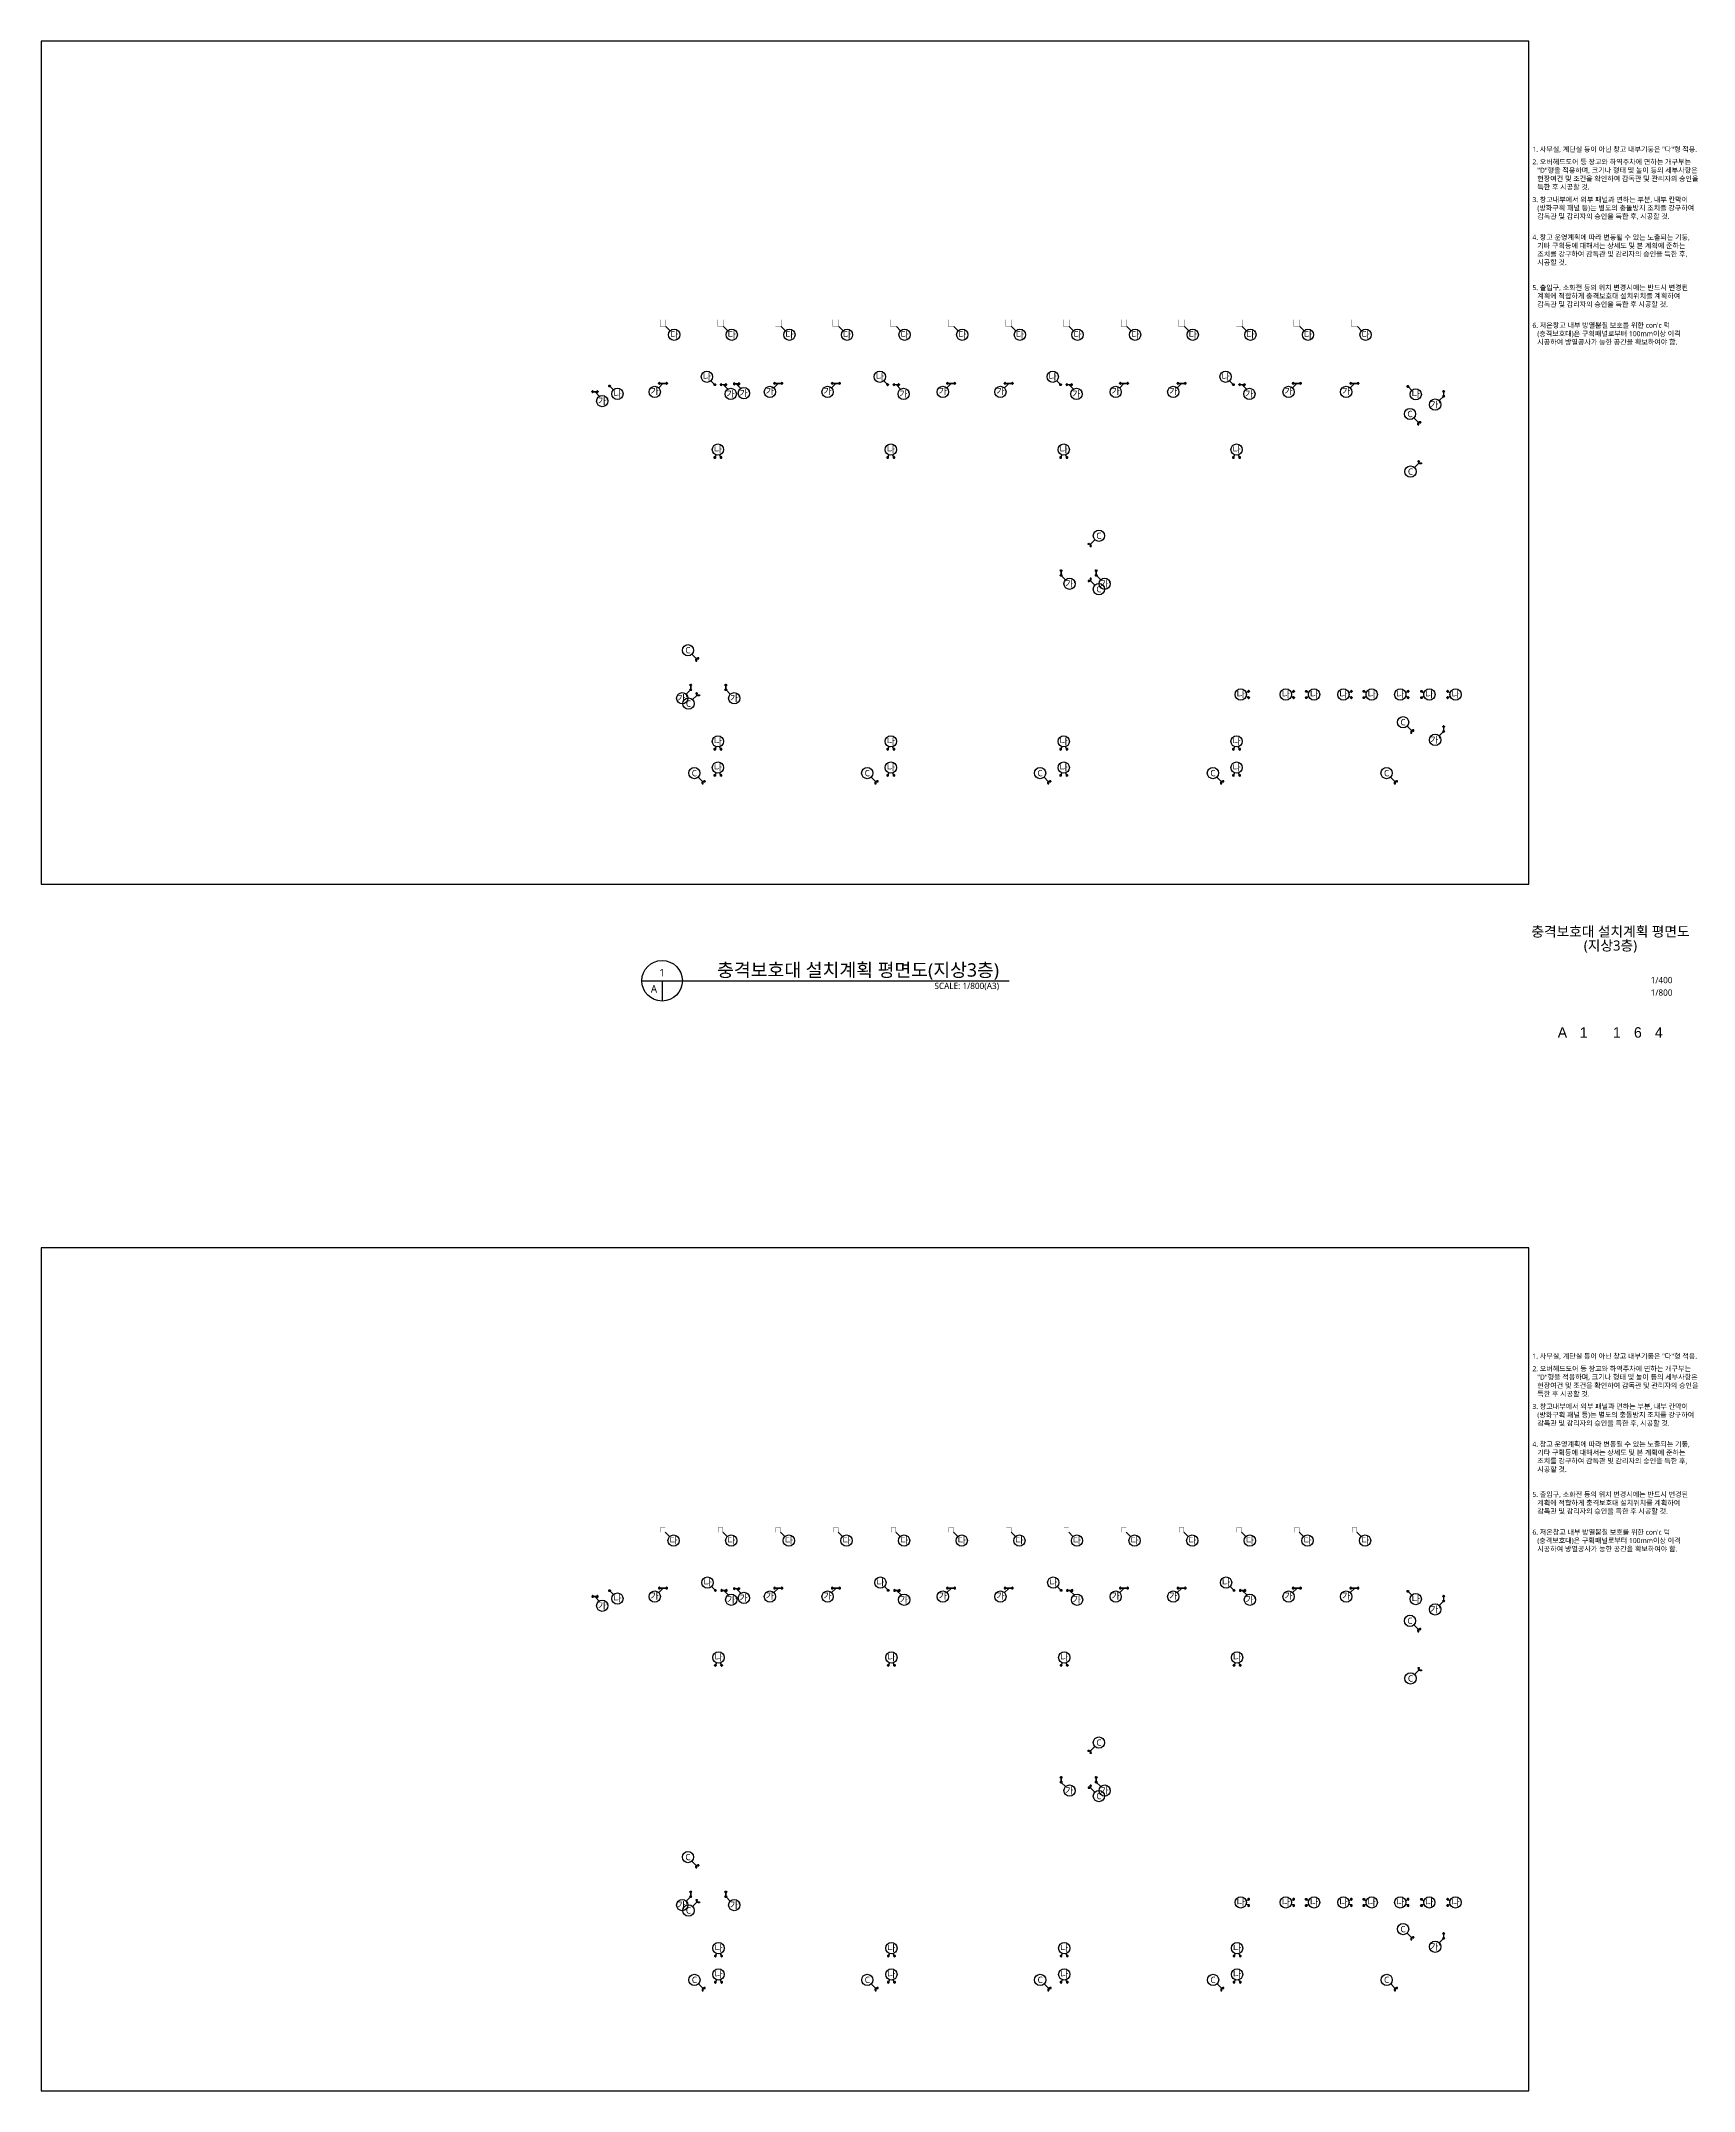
# Model space of a CAD drawing. Header units: millimetres. Extents: x 0 to 323546, y -1160640 to 197746.
# Drawn here: x 8000 to 323546, y -884822 to -493454 of the extents above; entities that cross this region are included whole.
import ezdxf
from ezdxf.enums import TextEntityAlignment as Align

# ---------------------------------------------------------------- set-up
doc = ezdxf.new("R2010")
doc.units = ezdxf.units.MM
doc.header["$LTSCALE"] = 1000
doc.header["$MEASUREMENT"] = 0
doc.linetypes.add('HIDDEN', pattern=[0.375, 0.25, -0.125])
doc.layers.get('0').update_dxf_attribs({"linetype": 'CONTINUOUS'})
doc.layers.get('Defpoints').update_dxf_attribs({"color": 171, "linetype": 'CONTINUOUS'})
for name, color, linetype in [('A-TEX', 3, 'CONTINUOUS'), ('FLA', 2, 'CONTINUOUS'), ('LEAD', 7, 'CONTINUOUS'), ('POST', 5, 'CONTINUOUS'), ('POST-Bolt', 254, 'CONTINUOUS'), ('POST-c', 254, 'CONTINUOUS'), ('SYM', 7, 'CONTINUOUS'), ('TEXT', 3, 'CONTINUOUS'), ('TEXT-TITLE', 6, 'CONTINUOUS'), ('TEXT-기입', 6, 'CONTINUOUS'), ('충격보호대', 6, 'HIDDEN')]:
    doc.layers.add(name, color=color, linetype=linetype)
doc.styles.add('CGS', font='cgse', dxfattribs={"bigfont": 'cgs'})
doc.styles.add('나눔바른고딕', font='NanumBarunGothic.ttf')

# ---------------------------------------------------------------- blocks, each defined once
blk = doc.blocks.new('gfdsgfrdsfsda')
at = {"layer": 'FLA'}
h = blk.add_hatch(color=252, dxfattribs=at)
edge = h.paths.add_edge_path()
edge.add_arc((875423, 1894708), 10, 450, 810, ccw=False)
h = blk.add_hatch(color=252, dxfattribs=at)
edge = h.paths.add_edge_path()
edge.add_arc((875467, 1894814), 10, 405, 765, ccw=False)
h = blk.add_hatch(color=252, dxfattribs=at)
edge = h.paths.add_edge_path()
edge.add_arc((875467, 1894602), 10, 495, 855, ccw=False)
h = blk.add_hatch(color=252, dxfattribs=at)
edge = h.paths.add_edge_path()
edge.add_arc((875573, 1894858), 10, 360, 720, ccw=False)
h = blk.add_hatch(color=252, dxfattribs=at)
edge = h.paths.add_edge_path()
edge.add_arc((875573, 1894558), 10, 180, 540, ccw=False)
h = blk.add_hatch(color=252, dxfattribs=at)
edge = h.paths.add_edge_path()
edge.add_arc((875679, 1894814), 10, 315, 675, ccw=False)
h = blk.add_hatch(color=252, dxfattribs=at)
edge = h.paths.add_edge_path()
edge.add_arc((875679, 1894602), 10, 225, 585, ccw=False)
h = blk.add_hatch(color=252, dxfattribs=at)
edge = h.paths.add_edge_path()
edge.add_arc((875723, 1894708), 10, 270, 630, ccw=False)
h = blk.add_hatch(color=252, dxfattribs=at)
edge = h.paths.add_edge_path()
edge.add_arc((876323, 1894708), 10, 450, 810, ccw=False)
h = blk.add_hatch(color=252, dxfattribs=at)
edge = h.paths.add_edge_path()
edge.add_arc((876367, 1894814), 10, 405, 765, ccw=False)
h = blk.add_hatch(color=252, dxfattribs=at)
edge = h.paths.add_edge_path()
edge.add_arc((876367, 1894602), 10, 495, 855, ccw=False)
h = blk.add_hatch(color=252, dxfattribs=at)
edge = h.paths.add_edge_path()
edge.add_arc((876473, 1894858), 10, 360, 720, ccw=False)
h = blk.add_hatch(color=252, dxfattribs=at)
edge = h.paths.add_edge_path()
edge.add_arc((876473, 1894558), 10, 180, 540, ccw=False)
h = blk.add_hatch(color=252, dxfattribs=at)
edge = h.paths.add_edge_path()
edge.add_arc((876579, 1894814), 10, 315, 675, ccw=False)
h = blk.add_hatch(color=252, dxfattribs=at)
edge = h.paths.add_edge_path()
edge.add_arc((876579, 1894602), 10, 225, 585, ccw=False)
h = blk.add_hatch(color=252, dxfattribs=at)
edge = h.paths.add_edge_path()
edge.add_arc((876623, 1894708), 10, 270, 630, ccw=False)
at = {"layer": 'FLA', "color": 252}
for centre, radius in [((875573, 1894708), 160), ((875423, 1894708), 10), ((875467, 1894814), 10), ((875467, 1894602), 10), ((875573, 1894858), 10), ((875573, 1894558), 10), ((875679, 1894814), 10), ((875679, 1894602), 10), ((875723, 1894708), 10), ((876473, 1894708), 160), ((876323, 1894708), 10), ((876367, 1894814), 10), ((876367, 1894602), 10), ((876473, 1894858), 10), ((876473, 1894558), 10), ((876579, 1894814), 10), ((876579, 1894602), 10), ((876623, 1894708), 10)]:
    blk.add_circle(centre, radius, dxfattribs=at)
at = {"layer": 'POST'}
for p, q in [((876473, 1894758), (875573, 1894758)), ((875573, 1894658), (876473, 1894658))]:
    blk.add_line(p, q, dxfattribs=at)
for points in [[(875673, 1894758), (875673, 1894808), (875473, 1894808), (875473, 1894608), (875673, 1894608), (875673, 1894658)], [(876373, 1894758), (876373, 1894808), (876573, 1894808), (876573, 1894608), (876373, 1894608), (876373, 1894658)]]:
    blk.add_lwpolyline(points, dxfattribs=at)
for centre, start, end in [((875573, 1894708), 90, 270), ((875573, 1894708), 270, 90), ((876473, 1894708), 90, 270), ((876473, 1894708), 270, 90)]:
    blk.add_arc(centre, 50, start, end, dxfattribs=at)
at = {"layer": 'POST-Bolt', "color": 252}
for p, q in [((875488, 1894778), (875517, 1894778)), ((875488, 1894638), (875517, 1894638)), ((875503, 1894763), (875503, 1894792)), ((875503, 1894652), (875503, 1894623)), ((875657, 1894778), (875628, 1894778)), ((875657, 1894638), (875628, 1894638)), ((875643, 1894763), (875643, 1894792)), ((875643, 1894652), (875643, 1894623)), ((876388, 1894778), (876417, 1894778)), ((876388, 1894638), (876417, 1894638)), ((876403, 1894763), (876403, 1894792)), ((876403, 1894652), (876403, 1894623)), ((876557, 1894778), (876528, 1894778)), ((876557, 1894638), (876528, 1894638)), ((876543, 1894763), (876543, 1894792)), ((876543, 1894652), (876543, 1894623))]:
    blk.add_line(p, q, dxfattribs=at)
for centre in [(875503, 1894778), (875503, 1894638), (875643, 1894778), (875643, 1894638), (876403, 1894778), (876403, 1894638), (876543, 1894778), (876543, 1894638)]:
    blk.add_circle(centre, 4.5, dxfattribs=at)
at = {"layer": 'POST-c'}
for p, q in [((876573, 1894708), (875473, 1894708)), ((875573, 1894608), (875573, 1894808)), ((876473, 1894608), (876473, 1894808))]:
    blk.add_line(p, q, dxfattribs=at)
blk = doc.blocks.new('SDFASDFFAE')
at = {"layer": 'LEAD'}
blk.add_lwpolyline([(1746, -2161), (926, -2980)], dxfattribs=at)
blk.add_circle((164, -3742), 1078, dxfattribs=at)
at = {"layer": 'POST', "rotation": 90}
blk.add_blockref('gfdsgfrdsfsda', (1896489, -877698), dxfattribs=at)
at = {"layer": 'A-TEX', "style": '나눔바른고딕'}
blk.add_text("가'", height=1200, dxfattribs=at).set_placement((164, -3742), align=Align.MIDDLE_CENTER)
blk = doc.blocks.new('SDFEW')
at = {"layer": 'LEAD'}
blk.add_lwpolyline([(1067, 694), (1886, -125)], dxfattribs=at)
blk.add_circle((2649, -887), 1078, dxfattribs=at)
at = {"layer": 'POST', "rotation": 89.99999999999999}
blk.add_blockref('gfdsgfrdsfsda', (1895740, -874843), dxfattribs=at)
at = {"layer": 'A-TEX', "style": '나눔바른고딕'}
blk.add_text("가'", height=1200, dxfattribs=at).set_placement((2773, -887), align=Align.MIDDLE_CENTER)
blk = doc.blocks.new('L형 충격보호대')
at = {"layer": 'POST'}
for p, q in [((-250, -200), (-250, 50)), ((-150, 50), (-150, -200)), ((200, 250), (-50, 250)), ((-50, 150), (200, 150))]:
    blk.add_line(p, q, dxfattribs=at)
for points in [[(100, 150), (100, 100), (300, 100), (300, 300), (100, 300), (100, 250)], [(-250, -100), (-300, -100), (-300, -300), (-100, -300), (-100, -100), (-150, -100)]]:
    blk.add_lwpolyline(points, dxfattribs=at)
for centre, radius, start, end in [((-50, 50), 200, 90, 180), ((-50, 50), 100, 90, 180), ((200, 200), 50, 90, 270), ((200, 200), 50, 270, 90), ((-200, -200), 50, 0, 180), ((-200, -200), 50, 180, 0)]:
    blk.add_arc(centre, radius, start, end, dxfattribs=at)
at = {"layer": 'POST-Bolt', "color": 252}
for p, q in [((116, 270), (145, 270)), ((116, 130), (145, 130)), ((130, 256), (130, 285)), ((130, 145), (130, 116)), ((285, 270), (256, 270)), ((285, 130), (256, 130)), ((270, 256), (270, 285)), ((270, 145), (270, 116)), ((-255, -130), (-284, -130)), ((-255, -270), (-284, -270)), ((-270, -115), (-270, -144)), ((-270, -284), (-270, -255)), ((-144, -130), (-115, -130)), ((-144, -270), (-115, -270)), ((-130, -115), (-130, -144)), ((-130, -284), (-130, -255))]:
    blk.add_line(p, q, dxfattribs=at)
for centre in [(130, 270), (130, 130), (270, 270), (270, 130), (-270, -130), (-270, -270), (-130, -130), (-130, -270)]:
    blk.add_circle(centre, 4.5, dxfattribs=at)
at = {"layer": 'POST-c'}
for p, q in [((-200, -300), (-200, 50)), ((-50, 200), (300, 200)), ((200, 300), (200, 100)), ((-100, -200), (-300, -200))]:
    blk.add_line(p, q, dxfattribs=at)
blk.add_arc((-50, 50), 150, 90, 180, dxfattribs=at)
blk = doc.blocks.new('SDFSDFSD')
at = {"layer": 'LEAD'}
blk.add_lwpolyline([(5204, 694), (4384, 1513)], dxfattribs=at)
blk.add_circle((3622, 2275), 1078, dxfattribs=at)
at = {"layer": 'POST'}
blk.add_blockref('L형 충격보호대', (5395, 502), dxfattribs=at)
at = {"layer": 'A-TEX', "style": '나눔바른고딕', "text_generation_flag": 4}
blk.add_text('C', height=1200, dxfattribs=at).set_placement((3622, 2275), align=Align.MIDDLE_CENTER)
blk = doc.blocks.new('A$C6ff59030')
at = {"layer": 'LEAD'}
blk.add_lwpolyline([(210, 610), (1029, 1429)], dxfattribs=at)
blk.add_circle((1941, 2005), 1078, dxfattribs=at)
at = {"layer": 'POST', "xscale": -1, "rotation": 90}
blk.add_blockref('gfdsgfrdsfsda', (1894868, 876633), dxfattribs=at)
at = {"layer": 'A-TEX', "style": '나눔바른고딕'}
blk.add_text("가'", height=1200, rotation=90, dxfattribs=at).set_placement((1941, 2130), align=Align.MIDDLE_CENTER)
blk = doc.blocks.new('1313')
at = {"rotation": 270}
blk.add_blockref('A$C6ff59030', (3105713, 2256406), dxfattribs=at)
blk = doc.blocks.new('SDFAWER')
at = {"layer": 'LEAD'}
blk.add_lwpolyline([(3631, -4964), (4451, -5783)], dxfattribs=at)
blk.add_circle((5213, -6545), 1078, dxfattribs=at)
at = {"layer": '충격보호대', "ltscale": 0.8, "const_width": 50}
blk.add_lwpolyline([(2531, -3664), (3631, -3664), (3631, -4964), (2531, -4964)], close=True, dxfattribs=at)
at = {"layer": 'A-TEX', "style": '나눔바른고딕'}
blk.add_text('다', height=1200, dxfattribs=at).set_placement((5213, -6545), align=Align.MIDDLE_CENTER)
blk = doc.blocks.new('SDFSADFF')
at = {"layer": 'LEAD'}
blk.add_lwpolyline([(6818, 2154), (5999, 1335)], dxfattribs=at)
blk.add_circle((5236, 572), 1078, dxfattribs=at)
at = {"layer": 'POST', "xscale": -1, "rotation": 180}
blk.add_blockref('L형 충격보호대', (7009, 2345), dxfattribs=at)
at = {"layer": 'A-TEX', "style": '나눔바른고딕'}
blk.add_text('C', height=1200, dxfattribs=at).set_placement((5236, 572), align=Align.MIDDLE_CENTER)
blk = doc.blocks.new('충격보호대 가')
at = {"layer": 'FLA'}
h = blk.add_hatch(color=252, dxfattribs=at)
edge = h.paths.add_edge_path()
edge.add_arc((-150, 200), 10, 450, 810, ccw=False)
h = blk.add_hatch(color=252, dxfattribs=at)
edge = h.paths.add_edge_path()
edge.add_arc((-106, 306), 10, 405, 765, ccw=False)
h = blk.add_hatch(color=252, dxfattribs=at)
edge = h.paths.add_edge_path()
edge.add_arc((-106, 94), 10, 495, 855, ccw=False)
h = blk.add_hatch(color=252, dxfattribs=at)
edge = h.paths.add_edge_path()
edge.add_arc((0, 350), 10, 360, 720, ccw=False)
h = blk.add_hatch(color=252, dxfattribs=at)
edge = h.paths.add_edge_path()
edge.add_arc((0, 50), 10, 540, 900, ccw=False)
h = blk.add_hatch(color=252, dxfattribs=at)
edge = h.paths.add_edge_path()
edge.add_arc((106, 306), 10, 315, 675, ccw=False)
h = blk.add_hatch(color=252, dxfattribs=at)
edge = h.paths.add_edge_path()
edge.add_arc((106, 94), 10, 585, 945, ccw=False)
h = blk.add_hatch(color=252, dxfattribs=at)
edge = h.paths.add_edge_path()
edge.add_arc((150, 200), 10, 270, 630, ccw=False)
h = blk.add_hatch(color=252, dxfattribs=at)
edge = h.paths.add_edge_path()
edge.add_arc((-150, -1200), 10, 450, 810, ccw=False)
h = blk.add_hatch(color=252, dxfattribs=at)
edge = h.paths.add_edge_path()
edge.add_arc((-106, -1094), 10, 405, 765, ccw=False)
h = blk.add_hatch(color=252, dxfattribs=at)
edge = h.paths.add_edge_path()
edge.add_arc((-106, -1306), 10, 495, 855, ccw=False)
h = blk.add_hatch(color=252, dxfattribs=at)
edge = h.paths.add_edge_path()
edge.add_arc((0, -1050), 10, 360, 720, ccw=False)
h = blk.add_hatch(color=252, dxfattribs=at)
edge = h.paths.add_edge_path()
edge.add_arc((0, -1350), 10, 540, 900, ccw=False)
h = blk.add_hatch(color=252, dxfattribs=at)
edge = h.paths.add_edge_path()
edge.add_arc((106, -1094), 10, 315, 675, ccw=False)
h = blk.add_hatch(color=252, dxfattribs=at)
edge = h.paths.add_edge_path()
edge.add_arc((106, -1306), 10, 585, 945, ccw=False)
h = blk.add_hatch(color=252, dxfattribs=at)
edge = h.paths.add_edge_path()
edge.add_arc((150, -1200), 10, 270, 630, ccw=False)
at = {"layer": 'FLA', "color": 252}
for centre, radius in [((0, 200), 160), ((-150, 200), 10), ((-106, 306), 10), ((-106, 94), 10), ((0, 350), 10), ((0, 50), 10), ((106, 306), 10), ((106, 94), 10), ((150, 200), 10), ((0, -1200), 160), ((-150, -1200), 10), ((-106, -1094), 10), ((-106, -1306), 10), ((0, -1050), 10), ((0, -1350), 10), ((106, -1094), 10), ((106, -1306), 10), ((150, -1200), 10)]:
    blk.add_circle(centre, radius, dxfattribs=at)
at = {"layer": 'POST'}
for p, q in [((-50, 200), (-50, -1200)), ((50, -1200), (50, 200))]:
    blk.add_line(p, q, dxfattribs=at)
for points in [[(-50, 100), (-100, 100), (-100, 300), (100, 300), (100, 100), (50, 100)], [(-50, -1100), (-100, -1100), (-100, -1300), (100, -1300), (100, -1100), (50, -1100)]]:
    blk.add_lwpolyline(points, dxfattribs=at)
for centre, start, end in [((0, 200), 0, 180), ((0, 200), 180, 0), ((0, -1200), 0, 180), ((0, -1200), 180, 0)]:
    blk.add_arc(centre, 50, start, end, dxfattribs=at)
at = {"layer": 'POST-Bolt', "color": 252}
for p, q in [((-56, 270), (-85, 270)), ((-56, 130), (-85, 130)), ((-70, 284), (-70, 255)), ((-70, 115), (-70, 144)), ((55, 270), (84, 270)), ((55, 130), (84, 130)), ((70, 284), (70, 255)), ((70, 115), (70, 144)), ((-56, -1130), (-85, -1130)), ((-56, -1270), (-85, -1270)), ((-70, -1115), (-70, -1144)), ((-70, -1284), (-70, -1255)), ((55, -1130), (84, -1130)), ((55, -1270), (84, -1270)), ((70, -1115), (70, -1144)), ((70, -1284), (70, -1255))]:
    blk.add_line(p, q, dxfattribs=at)
for centre in [(-70, 270), (-70, 130), (70, 270), (70, 130), (-70, -1130), (-70, -1270), (70, -1130), (70, -1270)]:
    blk.add_circle(centre, 4.5, dxfattribs=at)
at = {"layer": 'POST-c'}
for p, q in [((100, 200), (-100, 200)), ((0, 300), (0, -1300)), ((100, -1200), (-100, -1200))]:
    blk.add_line(p, q, dxfattribs=at)
blk = doc.blocks.new('SWEEWRE')
at = {"layer": 'LEAD'}
blk.add_lwpolyline([(29, -508), (-791, -1327)], dxfattribs=at)
blk.add_circle((-1553, -2089), 1078, dxfattribs=at)
at = {"layer": 'POST', "xscale": -1, "rotation": 90.00000000000007}
blk.add_blockref('충격보호대 가', (-471, -458), dxfattribs=at)
at = {"layer": 'A-TEX', "style": '나눔바른고딕'}
blk.add_text('가', height=1200, dxfattribs=at).set_placement((-1553, -1966), align=Align.MIDDLE_CENTER)
blk = doc.blocks.new('봉형 충격보호대')
at = {"layer": 'FLA'}
h = blk.add_hatch(color=252, dxfattribs=at)
edge = h.paths.add_edge_path()
edge.add_arc((-150, 0), 10, -90, 270)
h = blk.add_hatch(color=252, dxfattribs=at)
edge = h.paths.add_edge_path()
edge.add_arc((-106, 106), 10, -135, 225)
h = blk.add_hatch(color=252, dxfattribs=at)
edge = h.paths.add_edge_path()
edge.add_arc((0, 150), 10, -180, 180)
h = blk.add_hatch(color=252, dxfattribs=at)
edge = h.paths.add_edge_path()
edge.add_arc((106, 106), 10, -225, 135)
h = blk.add_hatch(color=252, dxfattribs=at)
edge = h.paths.add_edge_path()
edge.add_arc((150, 0), 10, 90, 450)
h = blk.add_hatch(color=252, dxfattribs=at)
edge = h.paths.add_edge_path()
edge.add_arc((-106, -106), 10, -45, 315)
h = blk.add_hatch(color=252, dxfattribs=at)
edge = h.paths.add_edge_path()
edge.add_arc((0, -150), 10, 0, 360)
h = blk.add_hatch(color=252, dxfattribs=at)
edge = h.paths.add_edge_path()
edge.add_arc((106, -106), 10, 45, 405)
at = {"layer": 'FLA', "color": 252}
for centre, radius in [((0, 0), 160), ((-150, 0), 10), ((-106, 106), 10), ((0, 150), 10), ((106, 106), 10), ((150, 0), 10), ((-106, -106), 10), ((0, -150), 10), ((106, -106), 10)]:
    blk.add_circle(centre, radius, dxfattribs=at)
at = {"layer": 'POST'}
for p, q in [((100, 0), (-100, 0)), ((0, -100), (0, 100))]:
    blk.add_line(p, q, dxfattribs=at)
blk.add_lwpolyline([(50, 100), (-100, 100), (-100, -100), (100, -100), (100, 100), (50, 100)], dxfattribs=at)
for start, end in [(0, 180), (180, 0)]:
    blk.add_arc((0, 0), 50, start, end, dxfattribs=at)
at = {"layer": 'POST-Bolt', "color": 252}
for p, q in [((-56, 70), (-85, 70)), ((-70, 84), (-70, 55)), ((55, 70), (84, 70)), ((70, 84), (70, 55)), ((-56, -70), (-85, -70)), ((-70, -85), (-70, -56)), ((55, -70), (84, -70)), ((70, -85), (70, -56))]:
    blk.add_line(p, q, dxfattribs=at)
for centre in [(-70, 70), (70, 70), (-70, -70), (70, -70)]:
    blk.add_circle(centre, 4.5, dxfattribs=at)
blk = doc.blocks.new('ASRAWER')
for p, q in [((2207, -2210), (2458, -1777)), ((3337, -2210), (3086, -1777))]:
    blk.add_line(p, q)
at = {"layer": 'LEAD'}
blk.add_circle((2772, -745), 1078, dxfattribs=at)
at = {"layer": 'POST', "extrusion": (0, 0, -1), "zscale": -1}
for p in [(-2172, -2245), (-3372, -2245)]:
    blk.add_blockref('봉형 충격보호대', p, dxfattribs=at)
at = {"layer": 'A-TEX', "style": '나눔바른고딕'}
blk.add_text('나', height=1200, dxfattribs=at).set_placement((2772, -745), align=Align.MIDDLE_CENTER)
blk = doc.blocks.new('SDFAWERAWE')
at = {"layer": 'LEAD'}
blk.add_lwpolyline([(-1982, 5984), (-1162, 5164)], dxfattribs=at)
blk.add_circle((-400, 4402), 1078, dxfattribs=at)
at = {"layer": 'POST', "rotation": 180}
blk.add_blockref('L형 충격보호대', (-2173, 6175), dxfattribs=at)
at = {"layer": 'A-TEX', "style": '나눔바른고딕'}
blk.add_text('C', height=1200, dxfattribs=at).set_placement((-400, 4402), align=Align.MIDDLE_CENTER)
blk = doc.blocks.new('FAFA')
at = {"layer": 'LEAD'}
blk.add_lwpolyline([(-8527, -43), (-7708, 776)], dxfattribs=at)
blk.add_circle((-6945, 1539), 1078, dxfattribs=at)
at = {"layer": 'POST', "xscale": -1}
blk.add_blockref('L형 충격보호대', (-8718, -234), dxfattribs=at)
at = {"layer": 'A-TEX', "style": '나눔바른고딕', "text_generation_flag": 4}
blk.add_text('C', height=1200, dxfattribs=at).set_placement((-6945, 1539), align=Align.MIDDLE_CENTER)
blk = doc.blocks.new('DARAWER')
for p, q in [((-831, -437), (-1265, -688)), ((-831, -1567), (-1265, -1316))]:
    blk.add_line(p, q)
at = {"layer": 'LEAD'}
blk.add_circle((-2296, -1002), 1078, dxfattribs=at)
at = {"layer": 'POST', "extrusion": (0, 0, -1), "zscale": -1, "rotation": 270}
for p in [(796, -402), (796, -1602)]:
    blk.add_blockref('봉형 충격보호대', p, dxfattribs=at)
at = {"layer": 'A-TEX', "style": '나눔바른고딕'}
blk.add_text('나', height=1200, dxfattribs=at).set_placement((-2296, -1002), align=Align.MIDDLE_CENTER)
blk = doc.blocks.new('ASFAWERAWE')
for p, q in [((-228, -2213), (205, -2463)), ((-228, -3342), (205, -3091))]:
    blk.add_line(p, q)
at = {"layer": 'LEAD'}
blk.add_circle((1236, -2777), 1078, dxfattribs=at)
at = {"layer": 'POST', "extrusion": (0, 0, -1), "xscale": -1, "zscale": -1, "rotation": 90}
for p in [(264, -2177), (264, -3377)]:
    blk.add_blockref('봉형 충격보호대', p, dxfattribs=at)
at = {"layer": 'A-TEX', "style": '나눔바른고딕'}
blk.add_text('나', height=1200, dxfattribs=at).set_placement((1236, -2777), align=Align.MIDDLE_CENTER)
blk = doc.blocks.new('GFDGRSD')
blk.add_line((889672, 1041433), (888969, 1040730))
at = {"layer": 'LEAD'}
blk.add_circle((888207, 1039968), 1078, dxfattribs=at)
at = {"layer": 'POST'}
blk.add_blockref('봉형 충격보호대', (889707, 1041468), dxfattribs=at)
at = {"layer": 'A-TEX', "style": '나눔바른고딕'}
blk.add_text('나', height=1200, rotation=270, dxfattribs=at).set_placement((888207, 1039968), align=Align.MIDDLE_CENTER)
blk = doc.blocks.new('xfgdgfsd')
blk.add_line((909556, 937697), (910258, 938399))
at = {"layer": 'LEAD'}
blk.add_circle((911021, 939162), 1078, dxfattribs=at)
at = {"layer": 'POST', "rotation": 180}
blk.add_blockref('봉형 충격보호대', (909521, 937662), dxfattribs=at)
at = {"layer": 'A-TEX', "style": '나눔바른고딕'}
blk.add_text('나', height=1200, rotation=270, dxfattribs=at).set_placement((911021, 939162), align=Align.MIDDLE_CENTER)
blk = doc.blocks.new('SDFAWERA')
at = {"layer": 'LEAD'}
blk.add_lwpolyline([(900, -900), (1719, -1719)], dxfattribs=at)
blk.add_circle((2482, -2482), 1078, dxfattribs=at)
at = {"layer": '충격보호대', "ltscale": 0.8, "const_width": 50}
blk.add_lwpolyline([(0, 0), (900, 0), (900, -900), (0, -900)], close=True, dxfattribs=at)
at = {"layer": 'A-TEX', "style": '나눔바른고딕'}
blk.add_text('다', height=1200, dxfattribs=at).set_placement((2482, -2482), align=Align.MIDDLE_CENTER)
blk = doc.blocks.new('note')
at = {"layer": 'TEXT', "style": '나눔바른고딕'}
for s, p in [('2. 오버헤드도어 등 창고와 하역주차에 면하는 개구부는', (704, -4130)), ('1. 사무실, 계단실 등이 아닌 창고 내부기둥은 "다"형 적용.', (704, -1730)), ('현장여건 및 조건을 확인하여 감독관 및 관리자의 승인을', (1632, -7330)), ('"D"형을 적용하며, 크기나 형태 및 높이 등의 세부사항은', (1632, -5730)), ('3. 창고내부에서 외부 패널과 면하는 부분, 내부 칸막이', (704, -11330)), ('득한 후 시공할 것.', (1632, -8930)), ('(방화구획 패널 등)는 별도의 충돌방지 조치를 강구하여', (1632, -12930)), ('감독관 및 감리자의 승인을 득한 후, 시공할 것.', (1632, -14530)), ('4. 창고 운영계획에 따라 변동될 수 있는 노출되는 기둥,', (704, -18530)), ('기타 구획등에 대해서는 상세도 및 본 계획에 준하는', (1632, -20130)), ('시공할 것.', (1632, -23330)), ('조치를 강구하여 감독관 및 감리자의 승인을 득한 후,', (1632, -21730)), ('5. 출입구, 소화전 등의 위치 변경시에는 반드시 변경된', (704, -28130)), ('계획에 적합하게 충격보호대 설치위치를 계획하여', (1632, -29730)), ('감독관 및 감리자의 승인을 득한 후 시공할 것.', (1632, -31330)), ("6. 저온창고 내부 방열뿜칠 보호를 위한 con'c 턱", (704, -35330)), ('(충격보호대)은 구획패널로부터 100mm이상 이격', (1632, -36930)), ('시공하여 방열공사가 능한 공간을 확보하여야 함.', (1632, -38530))]:
    blk.add_text(s, height=960, dxfattribs=at).set_placement(p, align=Align.MIDDLE_LEFT)

msp = doc.modelspace()

# ---------------------------------------------------------------- linework, layer by layer
at = {"layer": 'Defpoints', "ltscale": 10000}
for points in [[(292000, -493454.06), (8000, -493454.06), (8000, -654421.91), (292000, -654421.91)], [(292000, -723854.06), (8000, -723854.06), (8000, -884821.91), (292000, -884821.91)]]:
    msp.add_lwpolyline(points, close=True, dxfattribs=at)
at = {"layer": 'SYM'}
for p, q in [((122682.44, -672860.42), (192832.71, -672860.42)), ((126561.23, -672860.42), (126561.23, -676739.21))]:
    msp.add_line(p, q, dxfattribs=at)
msp.add_circle((126561.23, -672860.42), 3878.79, dxfattribs=at)

# ---------------------------------------------------------------- block references
for name, p in [('note', (292000, -512400)), ('SDFAWER', (123648.69, -542995.66)), ('SDFAWER', (134648.69, -542995.66)), ('SDFAWER', (145648.69, -542995.66)), ('SDFAWER', (156648.69, -542995.66)), ('SDFAWER', (167648.69, -542995.66)), ('SDFAWER', (178648.69, -542995.66)), ('SDFAWER', (189648.69, -542995.66)), ('SDFAWER', (200648.69, -542995.66)), ('SDFAWER', (211648.69, -542995.66)), ('SDFAWER', (222648.69, -542995.66)), ('SDFAWER', (233648.69, -542995.66)), ('SDFAWER', (244648.69, -542995.66)), ('SDFAWER', (255648.69, -542995.66)), ('SWEEWRE', (126701.27, -558351.81)), ('1313', (-2968042.94, -2815305.41)), ('1313', (-2965542.94, -2815155.41)), ('SWEEWRE', (148701.27, -558351.81)), ('SWEEWRE', (159701.27, -558351.81)), ('1313', (-2935042.94, -2815305.41)), ('SWEEWRE', (181701.27, -558351.81)), ('SWEEWRE', (192701.27, -558351.81)), ('1313', (-2902042.94, -2815305.41)), ('SWEEWRE', (214701.27, -558351.81)), ('SWEEWRE', (225701.27, -558351.81)), ('1313', (-2869042.94, -2815305.41)), ('SWEEWRE', (247701.27, -558351.81)), ('SWEEWRE', (258701.27, -558351.81)), ('1313', (-2992567.94, -2816655.41)), ('SDFASDFFAE', (273974.08, -559134)), ('SDFSDFSD', (265710.17, -566936.77)), ('ASRAWER', (134458.2, -570713.98)), ('ASRAWER', (167458.2, -570713.98)), ('ASRAWER', (200458.2, -570713.98)), ('ASRAWER', (233458.2, -570713.98)), ('SDFSADFF', (264195.68, -576229.89)), ('FAFA', (216898.59, -589449.99)), ('SDFEW', (201698.39, -596189.23)), ('SDFEW', (208398.39, -596189.23)), ('SDFAWERAWE', (210353.05, -602509.46)), ('SDFSDFSD', (127885.17, -612036.77)), ('SDFASDFFAE', (130249.08, -615184)), ('SDFSADFF', (126370.68, -620529.89)), ('SDFEW', (137698.39, -618039.23)), ('DARAWER', (239326.17, -617207.42)), ('DARAWER', (247926.17, -617207.42)), ('ASFAWERAWE', (249793.88, -615432.32)), ('DARAWER', (258926.17, -617207.42)), ('ASFAWERAWE', (260793.88, -615432.32)), ('DARAWER', (269776.17, -617207.42)), ('ASFAWERAWE', (271793.88, -615432.32)), ('ASFAWERAWE', (276793.88, -615432.32)), ('ASRAWER', (134458.2, -626413.98)), ('ASRAWER', (167458.2, -626413.98)), ('ASRAWER', (200458.2, -626413.98)), ('ASRAWER', (233458.2, -626413.98)), ('SDFSDFSD', (264385.17, -625786.77)), ('SDFASDFFAE', (273974.08, -623134)), ('SDFSDFSD', (129094.66, -635495.46)), ('ASRAWER', (134458.2, -631413.98)), ('SDFSDFSD', (162107.22, -635495.46)), ('ASRAWER', (167458.2, -631413.98)), ('SDFSDFSD', (195084.18, -635495.46)), ('ASRAWER', (200458.2, -631413.98)), ('SDFSDFSD', (228091.65, -635495.46)), ('ASRAWER', (233458.2, -631413.98)), ('SDFSDFSD', (261245.21, -635495.46)), ('note', (292000, -742800)), ('SDFAWERA', (126280.1, -777259.47)), ('SDFAWERA', (137280.1, -777259.47)), ('SDFAWERA', (148280.1, -777259.47)), ('SDFAWERA', (159280.1, -777259.47)), ('SDFAWERA', (170280.1, -777259.47)), ('SDFAWERA', (181280.1, -777259.47)), ('SDFAWERA', (192280.1, -777259.47)), ('SDFAWERA', (203280.1, -777259.47)), ('SDFAWERA', (214280.1, -777259.47)), ('SDFAWERA', (225280.1, -777259.47)), ('SDFAWERA', (236280.1, -777259.47)), ('SDFAWERA', (247280.1, -777259.47)), ('SDFAWERA', (258280.1, -777259.47)), ('1313', (-2992567.94, -3046655.41)), ('SWEEWRE', (126701.27, -788351.81)), ('1313', (-2967942.94, -3045505.41)), ('1313', (-2965542.94, -3045155.41)), ('SWEEWRE', (148701.27, -788351.81)), ('SWEEWRE', (159701.27, -788351.81)), ('1313', (-2934942.94, -3045505.41)), ('SWEEWRE', (181701.27, -788351.81)), ('SWEEWRE', (192701.27, -788351.81)), ('1313', (-2901942.94, -3045505.41)), ('SWEEWRE', (214701.27, -788351.81)), ('SWEEWRE', (225701.27, -788351.81)), ('1313', (-2868942.94, -3045505.41)), ('SWEEWRE', (247701.27, -788351.81)), ('SWEEWRE', (258701.27, -788351.81)), ('SDFASDFFAE', (273974.08, -789134)), ('SDFSDFSD', (265710.17, -797336.77)), ('ASRAWER', (134558.2, -801313.98)), ('ASRAWER', (167558.2, -801313.98)), ('ASRAWER', (200558.2, -801313.98)), ('ASRAWER', (233558.2, -801313.98)), ('SDFSADFF', (264195.68, -806629.89)), ('FAFA', (216898.59, -819849.99)), ('SDFEW', (201698.39, -826589.23)), ('SDFEW', (208398.39, -826589.23)), ('SDFAWERAWE', (210353.05, -832909.46)), ('SDFSDFSD', (127885.17, -842436.77)), ('SDFASDFFAE', (130249.08, -845584)), ('SDFSADFF', (126370.68, -850929.89)), ('SDFEW', (137698.39, -848439.23)), ('DARAWER', (239320.17, -847807.42)), ('DARAWER', (247920.17, -847807.42)), ('ASFAWERAWE', (249787.88, -846032.32)), ('DARAWER', (258920.17, -847807.42)), ('ASFAWERAWE', (260787.88, -846032.32)), ('DARAWER', (269770.17, -847807.42)), ('ASFAWERAWE', (271787.88, -846032.32)), ('ASFAWERAWE', (276787.88, -846032.32)), ('SDFSDFSD', (264385.17, -856186.77)), ('ASRAWER', (134558.2, -856813.98)), ('ASRAWER', (167558.2, -856813.98)), ('ASRAWER', (200558.2, -856813.98)), ('ASRAWER', (233558.2, -856813.98)), ('SDFASDFFAE', (273974.08, -853534)), ('SDFSDFSD', (129112.37, -865884.21)), ('ASRAWER', (134558.2, -861813.98)), ('SDFSDFSD', (162116.47, -865884.21)), ('ASRAWER', (167558.2, -861813.98)), ('SDFSDFSD', (195112.73, -865884.21)), ('ASRAWER', (200558.2, -861813.98)), ('SDFSDFSD', (228115.41, -865884.21)), ('ASRAWER', (233558.2, -861813.98)), ('SDFSDFSD', (261259.74, -865884.21))]:
    msp.add_blockref(name, p)
at = {"rotation": 90}
for name, p in [('GFDGRSD', (1157997.99, -1449016.47)), ('xfgdgfsd', (1074291.69, -1468580.15)), ('xfgdgfsd', (1107291.69, -1468580.15)), ('xfgdgfsd', (1140291.69, -1468580.15)), ('xfgdgfsd', (1173291.69, -1468580.15)), ('GFDGRSD', (1310397.99, -1449116.47)), ('GFDGRSD', (1157997.99, -1679016.47)), ('xfgdgfsd', (1074391.69, -1698780.15)), ('xfgdgfsd', (1107391.69, -1698780.15)), ('xfgdgfsd', (1140391.69, -1698780.15)), ('xfgdgfsd', (1173391.69, -1698780.15)), ('GFDGRSD', (1310397.99, -1679116.47))]:
    msp.add_blockref(name, p, dxfattribs=at)

# ---------------------------------------------------------------- texts
at = {"layer": 'TEXT', "style": '나눔바른고딕'}
msp.add_text('충격보호대 설치계획 평면도(지상3층)', height=2560, dxfattribs=at).set_placement((137052.26, -672084.66))
for s, p in [('1', (126561.23, -671308.9)), ('A', (125009.72, -674411.93))]:
    msp.add_text(s, height=1440, dxfattribs=at).set_placement(p, align=Align.MIDDLE)
msp.add_text('SCALE: 1/800(A3)', height=1200, dxfattribs=at).set_placement((190898.7, -673248.3), align=Align.TOP_RIGHT)
at = {"layer": 'TEXT-TITLE', "style": '나눔바른고딕'}
for s, p in [('충격보호대 설치계획 평면도', (307600, -663466.67)), ('(지상3층)', (307600, -666133.33))]:
    msp.add_text(s, height=1920, dxfattribs=at).set_placement(p, align=Align.MIDDLE_CENTER)
at = {"layer": 'TEXT-기입', "style": '나눔바른고딕'}
for s, p in [('1/400', (315281.5, -673688.49)), ('1/800', (315281.5, -676088.49))]:
    msp.add_text(s, height=1200, dxfattribs=at).set_placement(p, align=Align.BOTTOM_LEFT)
at = {"layer": 'TEXT-기입', "style": 'CGS'}
for s, p in [('A', (298431.05, -682728.49)), ('1', (302481.31, -682728.49)), ('1', (308831.05, -682728.49)), ('6', (312831.05, -682728.49)), ('4', (316831.05, -682728.49))]:
    msp.add_text(s, height=2000, dxfattribs=at).set_placement(p, align=Align.MIDDLE_CENTER)

doc.saveas('drawing.dxf')
